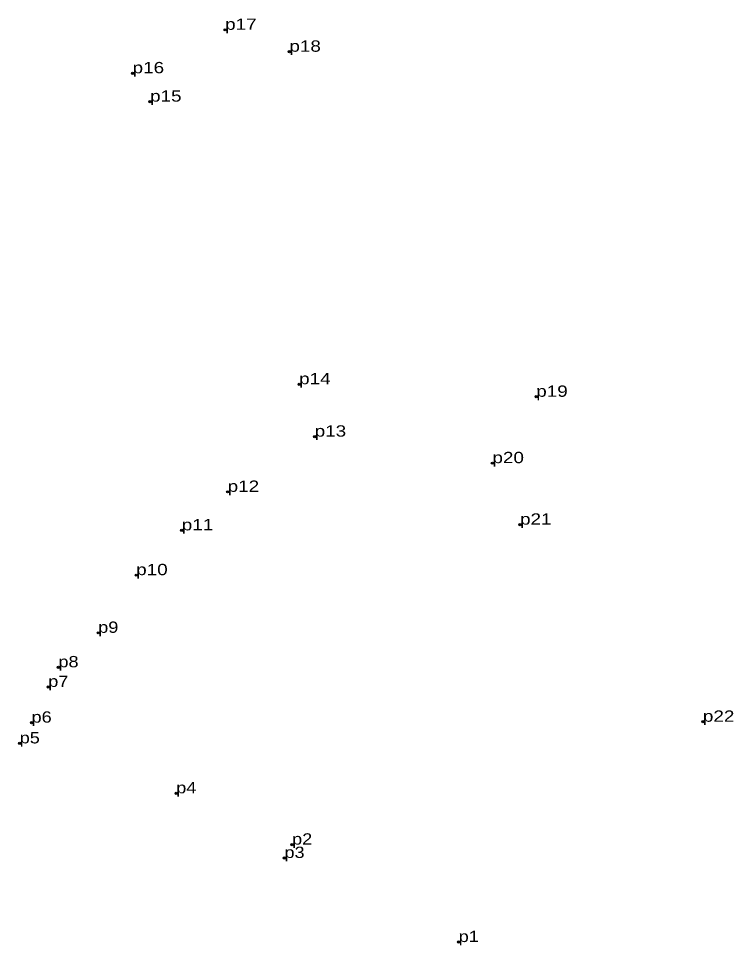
# Model space of a CAD drawing. Header units: metres. Extents: x 1 to 1819946, y -1 to 1851864.
# Drawn here: x 545003 to 545116.9, y 1837158.2 to 1837305.9 of the extents above; entities that cross this region are included whole.
import ezdxf

# ---------------------------------------------------------------- set-up
doc = ezdxf.new("R2010")
doc.units = ezdxf.units.M
doc.header["$LTSCALE"] = 0.72
doc.header["$PDMODE"] = 32
doc.header["$PDSIZE"] = 0.36
doc.layers.add('12', color=7, linetype='Continuous')
doc.layers.add('7', color=7, linetype='Continuous')

msp = doc.modelspace()

# ---------------------------------------------------------------- linework, layer by layer
at = {"layer": '7'}
for p in [(545035.96, 1837304.12), (545046.19, 1837300.63), (545021.22, 1837297.2), (545024, 1837292.68), (545047.75, 1837247.64), (545085.52, 1837245.64), (545050.23, 1837239.29), (545078.54, 1837235.06), (545036.36, 1837230.49), (545029.05, 1837224.35), (545082.94, 1837225.26), (545021.79, 1837217.21), (545015.74, 1837208.02), (545009.4, 1837202.53), (545007.78, 1837199.39), (545005.12, 1837193.71), (545112.07, 1837193.85), (545003.23, 1837190.4), (545028.17, 1837182.45), (545046.63, 1837174.27), (545045.41, 1837172.15), (545073.16, 1837158.74)]:
    msp.add_point(p, dxfattribs=at)

# ---------------------------------------------------------------- texts
at = {"layer": '12'}
for s, width, p in [('p17', 1.25, (545035.96, 1837304.12)), ('p17', 1.25, (545035.96, 1837304.12)), ('p18', 1.25, (545046.19, 1837300.63)), ('p18', 1.25, (545046.19, 1837300.63)), ('p16', 1.25, (545021.22, 1837297.2)), ('p16', 1.25, (545021.22, 1837297.2)), ('p15', 1.25, (545024, 1837292.68)), ('p15', 1.25, (545024, 1837292.68)), ('p14', 1.25, (545047.75, 1837247.64)), ('p14', 1.25, (545047.75, 1837247.64)), ('p19', 1.25, (545085.52, 1837245.64)), ('p19', 1.25, (545085.52, 1837245.64)), ('p13', 1.25, (545050.22, 1837239.29)), ('p13', 1.25, (545050.22, 1837239.29)), ('p20', 1.25, (545078.54, 1837235.06)), ('p20', 1.25, (545078.54, 1837235.06)), ('p12', 1.25, (545036.36, 1837230.49)), ('p12', 1.25, (545036.36, 1837230.49)), ('p11', 1.25, (545029.05, 1837224.35)), ('p11', 1.25, (545029.05, 1837224.35)), ('p21', 1.25, (545082.94, 1837225.26)), ('p21', 1.25, (545082.94, 1837225.26)), ('p10', 1.25, (545021.79, 1837217.21)), ('p10', 1.25, (545021.79, 1837217.21)), ('p9', 1.2, (545015.74, 1837208.02)), ('p9', 1.2, (545015.74, 1837208.02)), ('p8', 1.2, (545009.4, 1837202.53)), ('p8', 1.2, (545009.4, 1837202.53)), ('p7', 1.2, (545007.78, 1837199.4)), ('p7', 1.2, (545007.78, 1837199.4)), ('p6', 1.2, (545005.12, 1837193.71)), ('p6', 1.2, (545005.12, 1837193.71)), ('p22', 1.25, (545112.07, 1837193.85)), ('p22', 1.25, (545112.07, 1837193.85)), ('p5', 1.2, (545003.23, 1837190.4)), ('p5', 1.2, (545003.23, 1837190.4)), ('p4', 1.2, (545028.17, 1837182.45)), ('p4', 1.2, (545028.17, 1837182.45)), ('p2', 1.2, (545046.62, 1837174.27)), ('p2', 1.2, (545046.62, 1837174.27)), ('p3', 1.2, (545045.41, 1837172.14)), ('p3', 1.2, (545045.41, 1837172.14)), ('p1', 1.2, (545073.16, 1837158.74)), ('p1', 1.2, (545073.16, 1837158.74))]:
    msp.add_text(s, height=1.8, dxfattribs=dict(at, width=width)).set_placement(p)

doc.saveas('drawing.dxf')
